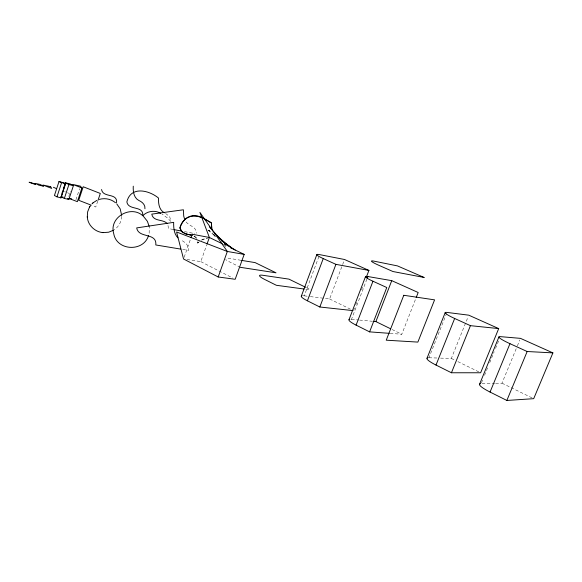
<?xml version="1.0" encoding="UTF-8"?>
<svg xmlns="http://www.w3.org/2000/svg" width="582" height="582" viewBox="0 0 582 582"><rect width="100%" height="100%" fill="white"/><g stroke="black" fill="none" stroke-linecap="round" stroke-linejoin="round"><path stroke-width="0.44" stroke-dasharray="2.91 2.18" d="M121.682 216.293C121.565 221.647 118.692 226.813 114.232 229.774M149.159 233.244L149.254 227.067M68.807 196.447L70.502 191.311M75.944 199.728L79.589 188.699M97.754 201.088L95.768 207.025L92.349 205.592M184.145 257.273L190.743 238.504M186.989 259.507L200.79 261.624L206.697 244.971M302.545 295.743A16.02 2.532 20.7 0 1 304.219 295.838L319.314 255.476M310.344 296.602L329.601 298.988L342.311 265.377M342.631 264.541L344.224 260.336M353.507 310.664L354.467 308.147M355.755 304.793L356.715 302.276M361.531 289.705L362.499 287.188M350.895 319.278A16.813 2.735 21.3 0 1 351.499 319.322L366.929 279.054M390.166 333.384L401.784 334.243L415.883 298.348M428.359 357.77A18.275 3.056 22.3 0 1 428.905 357.77L446.656 313.262M440.574 358.119L451.341 358.447L468.088 316.841M481.452 382.854L482.827 379.493M484.551 375.295L488.327 366.049M489.709 362.688L494.176 351.768M495.551 348.407L498.65 340.848M495.631 383.334L501.982 383.182L517.056 346.661M517.398 345.824L519.799 340.019M199.284 241.661L197.705 243.08L197.582 241.632M198.709 242.156L197.705 243.08L197.618 241.574M201.423 240.162L204.158 238.809L207.512 238.082M201.845 239.886L207.396 238.089M482.02 383.669L494.722 383.356M428.905 357.77L436.98 358.01M351.499 319.322L358.723 319.998M359.625 320.078L372.276 321.257M304.219 295.838L309.471 296.493M305.812 289.261L310.271 289.858M240.933 260.278L228.5 258.233A14.885 2.204 19.8 0 0 226.238 258.015M182.668 249.423L188.597 250.413C189.077 245.284 184.901 241.857 180.704 239.937M173.32 229.49L168.511 228.573L167.878 224.798M184.501 231.621L194.795 233.586M64.515 191.623L65.584 192.002M67.548 192.737L69.207 193.428M223.124 244.156L224.747 244.942M196.25 237.827L193.857 235.95A16.623 12.389 -80.6 0 0 193.428 235.761M306.401 287.654L311.166 289.982M329.601 298.988L350.32 309.107M392.072 329.499L401.784 334.243M451.341 358.447L454.593 360.032M457.852 361.626L479.83 372.364M501.982 383.182L533.701 398.677M240.439 267.334L229.686 261.965A14.885 2.204 19.8 0 1 225.656 259.521M207.898 230.021L212.386 232.524M200.79 261.624L232.778 278.05M165.572 213.463L169.675 216.613L170.926 221.429L167.07 217.704L162.043 214.06M194.09 236.059L195.261 236.809A7.944 5.929 -80.1 0 1 196.309 237.9M208.123 230.225L212.35 233.695M211.957 233.309L215.26 236.634M215.064 236.438L212.736 232.8M215.456 236.816L212.714 232.647M186.044 221.946C189.194 226.049 196.731 226.798 196.418 233.229M224.674 244.222L225.161 245.91M225.278 246.681L225.125 245.713A7.712 5.907 -80 0 0 224.972 245.087M196.469 238.103A7.428 5.551 -80 0 1 196.738 238.562M209.818 231.018L208.443 230.297L209.818 231.018"/><path stroke-width="0.87" d="M133.263 186.189C132.98 191.318 133.685 197.727 138.749 200.412C142.139 201.859 145.376 204.668 144.94 208.734M89.497 207.127L87.635 211.841L87.285 217.021M58.993 181.548L54.432 195.501L56.971 196.825L60.943 197.887L65.519 183.934L65.402 183.323L58.993 181.548L65.519 183.934M56.971 196.825L61.547 182.835M61.925 193.399L62.725 190.961M63.256 189.332L65.395 182.828L69.92 183.825L73.434 185.585L68.88 199.393L64.34 198.477L60.855 196.658L63.125 197.116M65.402 183.323L60.943 197.887M64.34 198.477L68.909 184.596L65.395 182.828M81.895 187.942L72.757 184.45L80.432 186.145L81.895 187.942L77.355 201.663L69.076 198.484M98.038 200.237L100.308 193.45L83.211 186.764L78.723 200.295L91.309 205.206M191.049 237.652L192.249 234.233L209.36 237.471L222.317 243.763M206.996 244.134L209.36 237.471L199.917 212.415L227.336 251.453L244.178 254.385L235.179 279.287L218.185 276.981L183.541 258.983L176.579 231.978L227.336 251.453L218.185 276.981M301.301 296.238L316.841 254.625M352.619 310.562L319.831 307.005L307.412 300.799L323.243 258.575A16.129 1.746 20.5 0 1 319.627 254.632L344.537 259.499L368.923 270.426L366.347 277.134M319.831 307.005L335.916 264.352L368.923 270.426M349.004 319.714L365.525 276.574M367.249 278.218L367.897 276.537L391.751 280.655L418.174 292.499L416.21 297.511M389.271 333.319L369.606 331.871L356.089 325.12L372.96 281.23A16.936 1.892 20.9 0 1 367.897 276.537M369.606 331.871L386.775 287.53L372.96 281.23M373.178 321.344L375.892 321.591L391.751 280.655M427.021 358.236L445.208 312.578M436.005 365.052L454.658 318.47A18.413 2.117 21.6 0 1 446.991 312.425L468.757 315.175L498.694 328.59L480.645 372.764L451.436 372.764L436.005 365.052A18.275 3.056 22.3 0 1 427.53 357.901M451.436 372.764L470.445 325.665L498.694 328.59M479.524 384.375L498.905 336.985M490.059 392.057L509.97 343.678A19.533 2.255 22.1 0 1 500.367 336.643L520.483 338.36L552.9 352.888L533.701 398.677L506.857 400.452L490.059 392.057A19.381 3.259 23 0 1 480.608 383.727M506.857 400.452L527.161 351.513L552.9 352.888M148.555 235.492C143.667 252.21 116.72 251.009 113.73 233.68C108.754 217.537 130.543 204.893 142.612 215.551M89.868 206.523L90.392 205.737M89.432 207.228L89.926 206.421M92 203.838L92.684 203.183M93.215 202.711L96.881 200.353M92.589 203.256L93.302 202.638M113.541 230.21L108.659 232.211L102.949 232.611M99.304 199.422C104.811 197.72 111.097 199.022 115.505 202.74M190.612 216.206L187.615 217.384A12.375 8.199 -64.1 0 0 182.333 222.761L181.337 224.55A20.443 13.444 -64 0 0 179.94 227.94L182.079 231.789L185.891 233.899M190.911 216.14L192.678 215.886M192.962 215.864L197.378 216.235L202.187 217.755M87.271 216.89C87.751 224.878 94.553 231.687 102.425 232.553M102.301 232.545L103.101 232.633M304.03 289.021L276.37 285.289L264.883 279.549A15.379 2.35 20.2 0 1 262.824 275.279L288.934 279.127L305.608 287.268M240.439 267.334L276.014 272.812L255.134 262.613L241.821 260.423M180.667 249.089L155.801 244.964C157.038 232.138 138.545 238.787 136.69 227.904L173.669 222.353C173.56 227.708 173.894 233.833 177.932 237.842M173.916 229.606L181.009 230.959M69.098 198.338L71.666 198.862M190.561 234.939L186.109 233.964M191.333 235.113C186.822 234.379 181.031 233.244 179.933 227.94C182.02 217.908 193.522 212.605 202.405 217.872M68.909 184.596L73.434 185.585M190.78 234.983L191.231 235.084A32.898 24.48 -81.7 0 1 192.336 235.375M56.49 188.663L53.42 187.266M323.243 258.575L335.916 264.352M454.658 318.47L470.445 325.665M509.97 343.678L527.161 351.513M203.387 218.279L203.86 218.505M230.414 247.699L244.178 254.385M204.093 218.614L209.935 221.975M375.892 321.591L390.457 328.706M203.242 218.214L211.433 222.986L211.819 229.548L211.433 222.986L210.153 222.113M160.814 213.376C155.081 209.913 147.362 210.924 142.736 215.769C143.812 205.06 128.389 210.975 126.861 201.91C130.688 185.753 149.043 190.147 158.544 198.091C158.246 203.431 159.112 210.029 164.379 212.786M67.483 198.666L68.88 199.393M224.776 243.283L235.252 250.049M224.659 243.254L231.592 247.947L220.032 238.802L216.744 235.244L227.882 245.815L220.032 238.802L209.484 226.965M221.946 240.963L222.382 241.283M221.873 240.919L222.986 241.799L222.593 241.457M219.05 237.711L222.128 240.803M143.179 215.98L147.377 221.298L149.152 226.296M220.411 239.027L220.804 239.435M167.158 223.503C162.924 218.861 153.248 221.902 151.764 214.125L183.381 209.782L183.723 216.148L184.821 219.785M116.764 203.896L120.183 208.873L121.674 215.355M101.566 189.506C102.919 198.215 117.746 192.46 116.567 202.769M307.412 300.799A16.02 2.532 20.7 0 1 301.803 295.852M356.089 325.12A16.813 2.735 21.3 0 1 349.556 319.373M35.444 183.948L35.422 184.545L29.1 182.231L35.444 183.948M403.777 295.278L386.237 340.186L417.869 342.1L434.587 299.861L403.777 295.278M424.082 277.454L392.966 271.532L379.049 265.399A16.98 1.579 20.8 0 1 373.811 261.107L397.47 265.901L424.082 277.454M43.374 186.138L38.834 185.178L35.546 183.461L40.085 184.429L43.374 186.138M50.634 186.677L42.937 185.032L51.747 188.415L50.634 186.677"/></g></svg>
